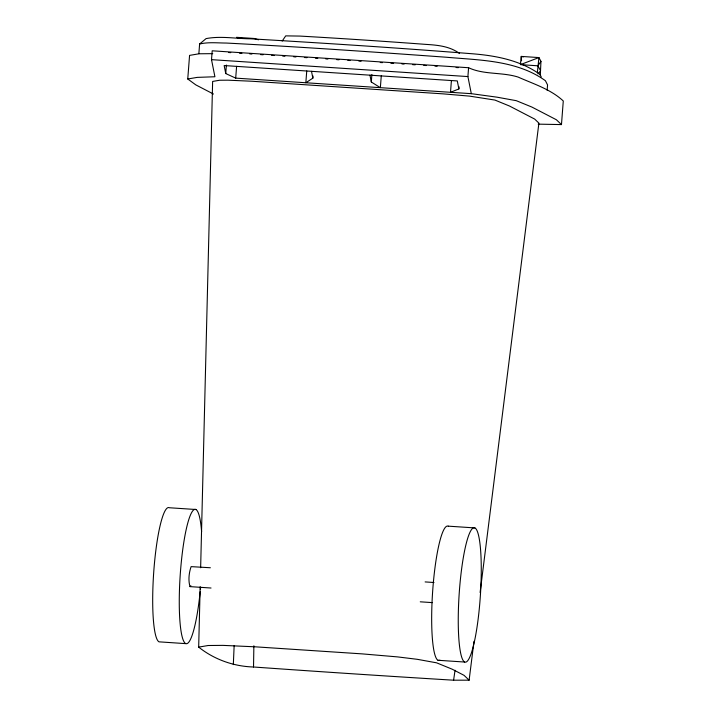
<?xml version="1.0" encoding="UTF-8"?>
<svg xmlns="http://www.w3.org/2000/svg" width="716" height="716" viewBox="0 0 716 716"><rect width="100%" height="100%" fill="white"/><g stroke="black" fill="none" stroke-linecap="round" stroke-linejoin="round"><path stroke-width="1.07" d="M473.992 641.33L469.123 680.173L453.595 680.2A1392.915 94.736 4.4 0 1 253.527 666.999L253.876 645.769M253.527 666.999C233.693 666.426 214.218 659.508 198.681 647.121L200.167 586.753M200.641 567.752L212.634 81.436L219.615 80.246L227.948 80.174L252.041 81.248L443.204 93.868L469.589 96.123L494.935 100.07L509.523 106.04L534.691 119.089L538.906 123.107L480.105 592.508M520.478 63.617L521.266 56.412L538.933 57.575L540.956 61.37L540.285 75.278M233.326 664.609L234.15 645.644M213.44 94.029L195.817 84.891L187.753 78.993L189.57 55.392L199.039 53.781L212.742 53.655M198.869 53.655L199.612 43.998L206.083 38.601C220.743 35.8 235.806 38.709 250.582 38.798C323.623 43.112 396.646 47.775 469.589 53.557C494.13 55.32 519.548 59.741 539.953 74.383L541.224 76.889M187.753 78.993L197.222 77.382L214.907 76.755L211.515 59.652L212.196 50.8L468.586 67.725C483.837 74.903 502.05 71.985 518.098 77.068C533.545 83.933 550.792 89.294 563.286 100.983L561.469 124.593L538.217 124.145M561.469 124.593L556.395 119.76L531.907 107.069L516.281 100.679L496.922 97.161L471.298 93.671L235.698 78.125L225.746 73.56L226.399 65.058M235.698 78.125L236.602 66.319M306.743 70.956L305.839 82.752L312.856 78.151L313.026 76.021M381.27 75.869L380.366 87.674L371.309 82.009L371.881 74.553M451.411 80.496L450.507 92.301L458.884 88.945L459.054 86.815M471.298 93.671L467.906 76.576L468.586 67.725M537.385 72.441L538.933 57.575L521.391 64.252M547.149 90.279L547.561 84.918L545.413 80.711C516.827 60.225 480.248 60.251 446.695 57.262C373.269 51.946 299.825 46.844 226.31 43.05C217.413 43.014 208.374 41.931 199.612 43.998M453.595 680.2L455.045 670.257M190.868 585.679L190 586.628C188.138 580.309 188.943 572.836 191.118 566.633L210.361 567.752M282.185 41.072L285.711 35.872L299.888 36.077A508.253 34.565 4.4 0 1 425.823 44.383C437.61 45.117 449.675 46.191 459.529 53.476M520.362 64.637L537.895 65.8L540.956 61.37M537.904 73.891L540.625 70.848L537.895 65.8M198.681 647.121L208.15 645.51L222.9 645.376L255.057 646.808L362.394 653.896L397.595 656.903L417.249 659.311L436.608 662.828L452.235 669.218L464.049 675.34L469.123 680.173M228.494 52.492L230.758 52.644M239.556 53.226L241.91 53.378M249.723 53.897L251.951 54.04M260.561 54.604L263.103 54.774M271.615 55.338L274.264 55.517M282.677 56.072L284.887 56.215M293.73 56.797L295.941 56.94M304.381 57.504L306.994 57.674M315.532 58.238L317.77 58.381M325.762 58.909L327.964 59.061M336.735 59.634L338.99 59.786M347.815 60.368L350.115 60.52M358.841 61.093L361.052 61.245M380.232 62.507L382.469 62.65M390.873 63.205L393.621 63.393M401.936 63.939L404.146 64.082M412.586 64.646L415.199 64.816M423.738 65.38L426.262 65.541M434.898 66.114L437.127 66.257M456.092 67.51L458.321 67.662M211.515 59.652L467.906 76.576M195.933 509.506L169.361 507.751A67.367 10.633 -86.2 0 0 153.922 569.497A67.367 10.633 -86.2 0 0 159.041 641.84L185.605 643.621M448.332 526.162L474.905 527.916A67.367 10.633 -86.2 0 1 476.068 633.06A67.367 10.633 -86.2 0 1 458.267 623.869A67.367 10.633 -86.2 0 1 474.896 527.943M425.125 581.92L433.986 582.511M190 586.628L211.032 588.015M420.256 601.816L432.437 602.621M438.013 660.277L464.586 662.032M239.815 37.894L241.981 38.288M523.333 56.931L521.266 56.412L521.543 60.815M258.476 39.81L254.234 38.485L236.566 37.322L238.374 38.476M458.884 88.945L457.3 80.935L224.162 65.55L225.746 73.56M369.957 75.171L371.309 82.009M311.505 71.314L312.856 78.151M439.884 660.161A67.367 10.633 -86.2 0 1 432.491 593.77A67.367 10.633 -86.2 0 1 448.332 526.233M200.185 591.649A67.367 10.633 -86.2 0 1 182.392 637.607A67.367 10.633 -86.2 0 1 184.773 536.606A67.367 10.633 -86.2 0 1 201.599 531.737M200.596 587.299A67.367 10.633 -86.2 0 1 200.391 589.483"/></g></svg>
